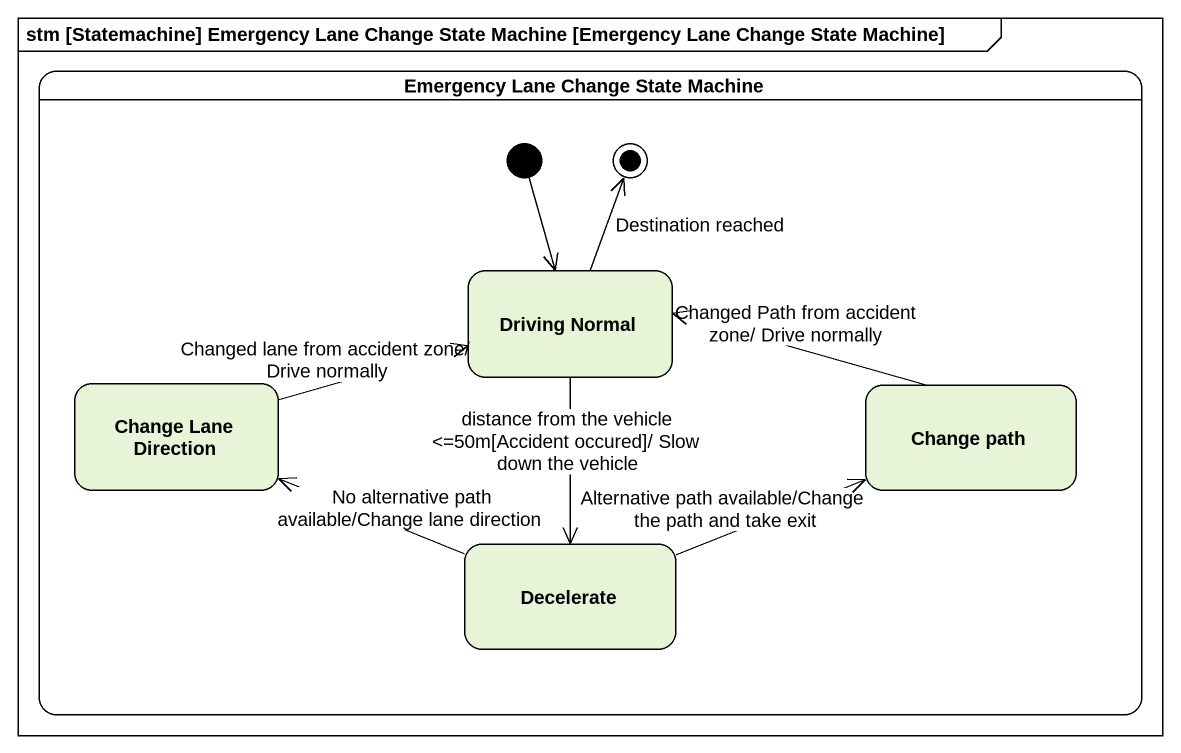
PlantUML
@startuml
mainframe stm [Statemachine] Emergency Lane Change State Machine [Emergency Lane Change State Machine]
hide empty description
state "Emergency Lane Change State Machine" as Emergency_Lane_Change_State {
  state "Driving Normal" as Driving_Normal
  state "Change Lane Direction" as Change_Lane_Direction
  state "Change path" as Change_path
  state Decelerate
  [*] --> Driving_Normal
  Driving_Normal -up-> [*] : Destination reached
}
Driving_Normal --> Decelerate : distance from the vehicle <=50m[Accident occured]/ Slow down the vehicle
Change_Lane_Direction -right-> Driving_Normal : Changed lane from accident zone/ Drive normally
Change_path -left-> Driving_Normal : Changed Path from accident zone/ Drive normally
Decelerate -left-> Change_Lane_Direction : No alternative path available/Change lane direction
Decelerate -right-> Change_path : Alternative path available/Change the path and take exit
@enduml
